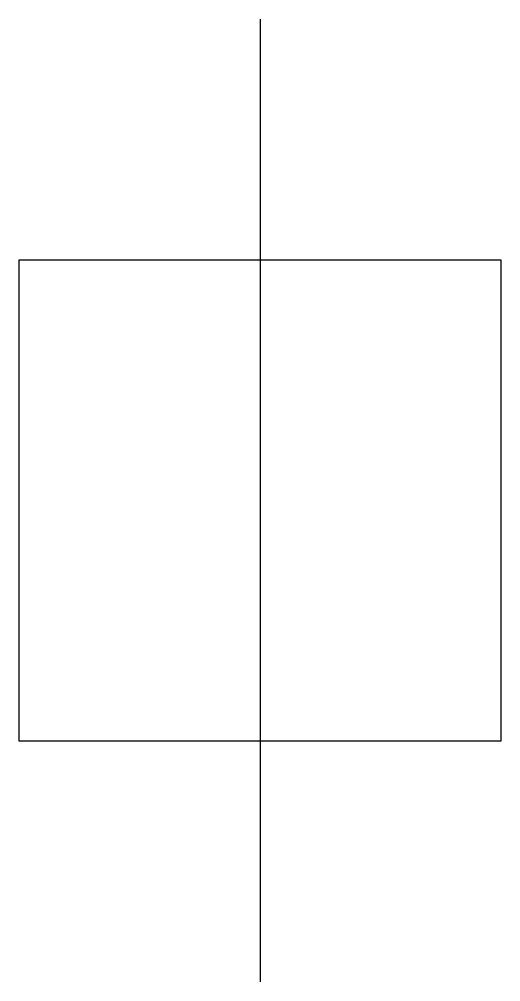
# Model space of a CAD drawing. Header units: metres. Extents: x -0.00063 to 0.00062, y -0.00125 to 0.00125.
import ezdxf

# ---------------------------------------------------------------- set-up
doc = ezdxf.new("R2010")
doc.units = ezdxf.units.M
doc.header["$MEASUREMENT"] = 0

msp = doc.modelspace()

# ---------------------------------------------------------------- linework, layer by layer
msp.add_line((0, 0.00125), (0, -0.00125))
at = {"flags": 128}
msp.add_lwpolyline([(-0.000625, 0.000625), (0.000625, 0.000625), (0.000625, -0.000625), (-0.000625, -0.000625)], close=True, dxfattribs=at)

doc.saveas('drawing.dxf')
